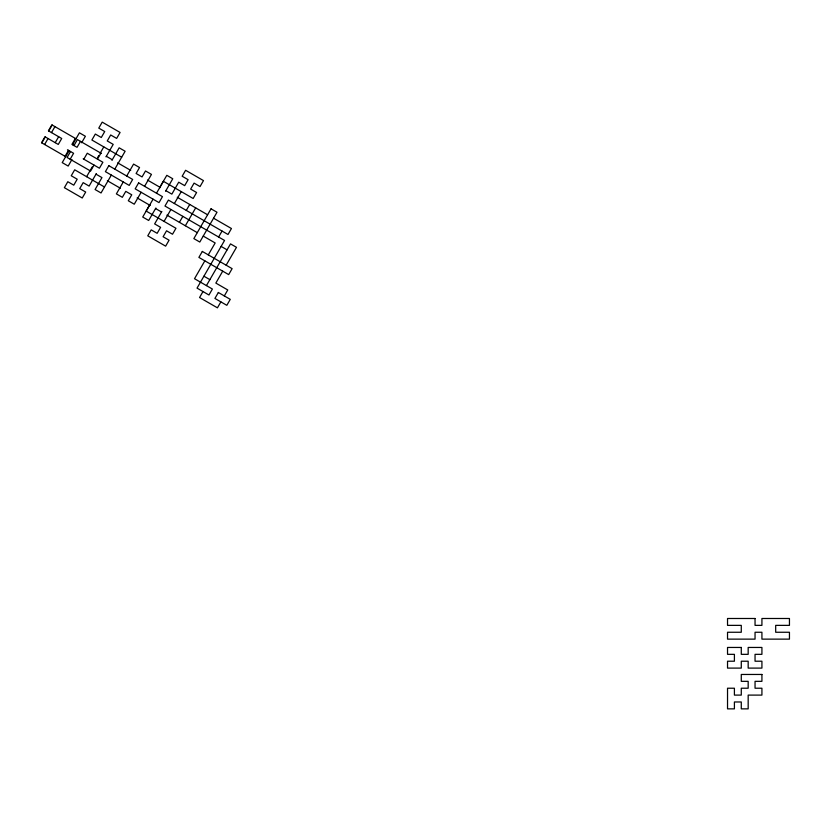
<?xml version="1.0" encoding="UTF-8"?>
<svg xmlns="http://www.w3.org/2000/svg" width="831" height="831" viewBox="0 0 831 831"><rect width="100%" height="100%" fill="white"/><g stroke="black" fill="none" stroke-linecap="round" stroke-linejoin="round"><path stroke-width="1.25" d="M41.83 142.89L45.269 136.938M48.707 130.976L52.156 125.014M44.614 144.501L48.063 138.538M51.501 132.586L54.939 126.624M55.21 142.672L58.648 136.71M65.047 156.301L68.495 150.338M75.372 138.424L71.933 144.376L77.034 147.326L80.482 141.374M69.108 150.691L62.221 162.616L68.184 166.055L71.933 159.552M72.546 144.739L79.423 132.815L85.385 136.263L81.635 142.755M70.531 151.512L67.093 157.475L90.589 171.041L94.028 165.089M73.969 145.56L77.408 139.598L101.444 153.475M70.157 159.251L73.595 153.288L67.467 149.746M83.817 159.188L87.255 153.226L102.867 162.242L99.429 168.205L83.183 158.814M86.611 176.691L92.22 166.927M97.539 157.724L98.785 155.553M100.052 153.392L103.792 146.89M97.466 159.126L100.915 153.164M96.313 173.627L89.125 186.082L83.162 182.643L79.724 188.606L85.686 192.044L82.248 198.007L64.371 187.681L67.81 181.729L73.772 185.168L77.21 179.205L71.248 175.767L74.686 169.804L104.467 186.996M106.015 156.83L113.203 144.376L107.251 140.938L110.689 134.975L116.641 138.413L120.09 132.461L102.213 122.136L98.775 128.099L104.727 131.537L101.289 137.499L95.326 134.051L91.888 140.013L121.669 157.204M111.967 160.279L119.165 147.814L125.128 151.252L114.792 169.119M111.344 175.081L101.039 192.969L95.087 189.53L101.953 177.605L95.991 174.157M123.268 181.958L116.382 193.883L122.344 197.321L125.782 191.359L131.745 194.797L128.306 200.759L134.258 204.197L141.145 192.283M126.707 176.006L133.583 164.091L139.546 167.53L136.107 173.482L142.059 176.93L145.498 170.968L151.46 174.406L144.584 186.321M149.819 204.738L142.724 217.026L148.676 220.475L155.875 208.01M159.708 187.609L166.802 175.32L172.765 178.758L165.566 191.223M153.06 199.16L146.173 211.084L175.954 228.276L172.516 234.228L166.553 230.789L163.115 236.752L169.077 240.19L165.639 246.153L147.762 235.827L151.2 229.865L157.152 233.314L160.601 227.351L154.639 223.913L161.837 211.448M156.498 193.208L163.375 181.293L193.156 198.484L196.594 192.522L190.642 189.084L194.08 183.121L200.032 186.56L203.481 180.607L185.604 170.282L182.166 176.245L188.118 179.683L184.679 185.645L178.717 182.197L171.851 194.132L165.899 190.683M164.05 221.399L170.937 209.485M174.375 203.522L181.251 191.608M179.413 222.324L182.851 216.361M186.289 210.409L189.728 204.447M185.355 225.752L195.68 207.875M204.841 260.841L194.516 278.717L212.393 289.043L208.955 294.995L197.04 288.118L224.557 240.45L164.974 206.046L168.413 200.084L228.006 234.487L231.444 228.525L213.567 218.21M208.28 254.878L215.167 242.964L203.242 236.087M218.605 237.012L222.043 231.049M203.003 291.556L199.554 297.519L217.431 307.834L220.869 301.882M206.441 285.594L230.519 243.888L236.482 247.326L226.157 265.203M222.718 271.166L215.842 283.08L227.756 289.957L224.318 295.919M75.985 138.777L51.875 124.858L48.427 130.81L61.712 138.486L58.274 144.438L44.988 136.772L41.55 142.735L65.67 156.654M106.306 156.28L112.268 159.729M117.69 162.855L130.706 170.365M147.461 180.047L160.476 187.557M177.252 197.248L207.605 214.772M107.365 180.732L120.381 188.242M137.146 197.923L150.162 205.434M155.574 208.56L161.536 211.998M166.938 215.125L197.29 232.649M221.119 246.402L227.081 249.851M203.917 276.204L209.879 279.642M108.83 165.681L105.392 171.643L129.221 185.406L132.659 179.444L108.83 165.681M138.621 182.882L135.183 188.845L159.012 202.608L162.461 196.646L138.621 182.882M211.043 208.81L193.852 238.601L199.804 242.039L217.005 212.248L211.043 208.81M202.328 251.44L198.879 257.402L228.681 274.604L232.119 268.642L202.328 251.44M218.356 292.481L214.917 298.433L226.832 305.32L230.27 299.357L218.356 292.481M755.047 618.493L727.53 618.493L727.53 625.369L741.283 625.369L741.283 632.256L727.53 632.256L727.53 639.132L755.047 639.132L755.047 632.256L761.923 632.256L761.923 639.132L789.45 639.132L789.45 632.256L775.687 632.256L775.687 625.369L789.45 625.369L789.45 618.493L761.923 618.493L761.923 625.369L755.047 625.369L755.047 618.493M741.283 647.453L727.53 647.453L727.53 654.34L734.407 654.34L734.407 661.216L727.53 661.216L727.53 668.103L741.283 668.103L741.283 661.216L748.17 661.216L748.17 668.103L761.923 668.103L761.923 661.216L755.047 661.216L755.047 654.34L761.923 654.34L761.923 647.453L748.17 647.453L748.17 654.34L741.283 654.34L741.283 647.453M761.923 674.46L741.283 674.46L741.283 681.337L748.17 681.337L748.17 688.224L741.283 688.224L741.283 695.1L734.407 695.1L734.407 688.224L727.53 688.224L727.53 708.864L734.407 708.864L734.407 701.977L741.283 701.977L741.283 708.864L748.17 708.864L748.17 695.1L761.923 695.1L761.923 688.224L755.047 688.224L755.047 681.337L761.923 681.337L761.923 674.46"/></g></svg>
